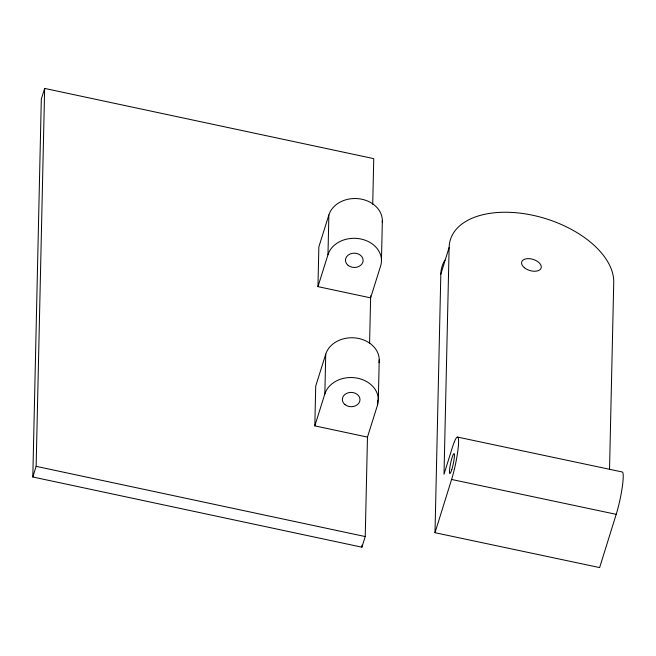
<?xml version="1.0" encoding="UTF-8"?>
<svg xmlns="http://www.w3.org/2000/svg" width="656" height="656" viewBox="0 0 656 656"><rect width="100%" height="100%" fill="white"/><g stroke="black" fill="none" stroke-linecap="round" stroke-linejoin="round"><path stroke-width="0.98" d="M377.61 400.07L377.495 405.17L367.475 437.101L365.236 536.551L361.899 547.194L32.8 476.986L41.312 99.064L44.649 88.421L373.748 158.629L372.723 204.303M32.8 476.986L36.137 466.342L44.649 88.421M367.475 437.101L314.823 425.867L315.716 386.089L325.737 354.158A27.167 22.009 1.3 0 1 357.003 338.16A27.167 22.009 1.3 0 1 379.037 362.563M317.955 286.631L327.975 254.7A27.167 22.009 1.3 0 1 360.98 239.03A27.167 22.009 1.3 0 1 380.636 265.934L370.615 297.865L317.955 286.631L318.857 246.853L328.869 214.922A27.167 22.009 1.3 0 1 359.554 198.842A27.167 22.009 1.3 0 1 382.284 222.368M314.823 425.867L324.843 393.936L325.737 354.158M327.975 254.7L328.869 214.922M361.899 547.194L361.948 545.152M369.582 343.531L370.656 295.823M378.332 399.471L379.225 359.685M381.464 260.235L382.358 220.457M457.872 437.15L622.487 472.025A27.167 3.608 -78 0 1 616.205 514.337L599.625 567.579L435.002 532.705L440.824 274.126A84.886 48.446 17.3 0 1 444.883 260.137M609.531 469.302L613.737 282.383A84.886 48.446 17.3 0 0 532.549 215.217A84.886 48.446 17.3 0 0 449.122 247.509L444.014 474.263L452.304 447.638A27.167 3.608 -78 0 1 458.577 442.259A27.167 3.608 -78 0 1 451.59 479.462L435.002 532.705M440.824 274.126L449.122 247.509M451.59 479.462L616.205 514.337M36.137 466.342L365.236 536.551M324.843 393.936A27.167 22.009 1.3 0 1 357.848 378.266A27.167 22.009 1.3 0 1 377.495 405.17M451.812 469.516A10.184 1.353 -78 0 0 454.165 453.649A10.184 1.353 -78 0 0 449.86 467.482A10.184 1.353 -78 0 0 451.812 469.516M524.349 267.681A10.184 5.814 17.3 0 0 540.938 268.509A10.184 5.814 17.3 0 0 529.007 258.636A10.184 5.814 17.3 0 0 524.349 267.681M348.147 265.401A8.831 7.15 1.3 0 0 362.858 262.146A8.831 7.15 1.3 0 0 351.903 253.413A8.831 7.15 1.3 0 0 348.147 265.401M345.007 404.629A8.831 7.15 1.3 0 0 359.726 401.382A8.831 7.15 1.3 0 0 348.771 392.649A8.831 7.15 1.3 0 0 345.007 404.629"/></g></svg>
